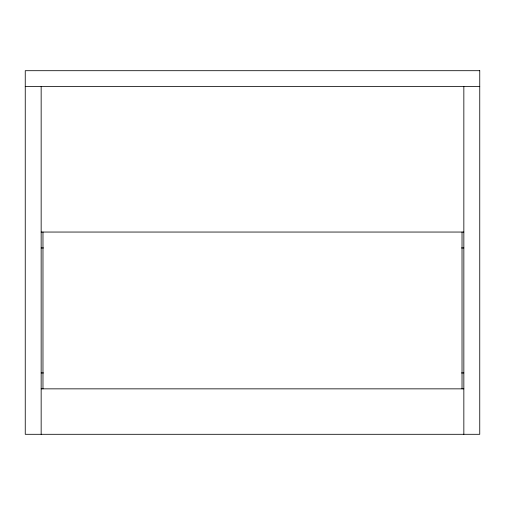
<?xml version="1.0" encoding="UTF-8"?>
<svg xmlns="http://www.w3.org/2000/svg" width="505" height="505" viewBox="0 0 505 505"><rect width="100%" height="100%" fill="white"/><g stroke="black" fill="none" stroke-linecap="round" stroke-linejoin="round"><path stroke-width="0.76" d="M25.25 86.607L479.75 86.607M41.157 232.048L463.842 232.048M41.157 247.955L43.525 247.955M461.475 247.955L463.842 247.955M41.157 372.942L43.525 372.942M461.475 372.942L463.842 372.942M41.157 388.85L463.842 388.85M463.842 86.607L463.842 434.3M462.024 232.048L462.024 388.85M42.975 232.048L42.975 388.85M41.157 86.607L41.157 434.3M479.75 70.7L25.25 70.7L25.25 434.3L479.75 434.3L479.75 70.7"/></g></svg>
